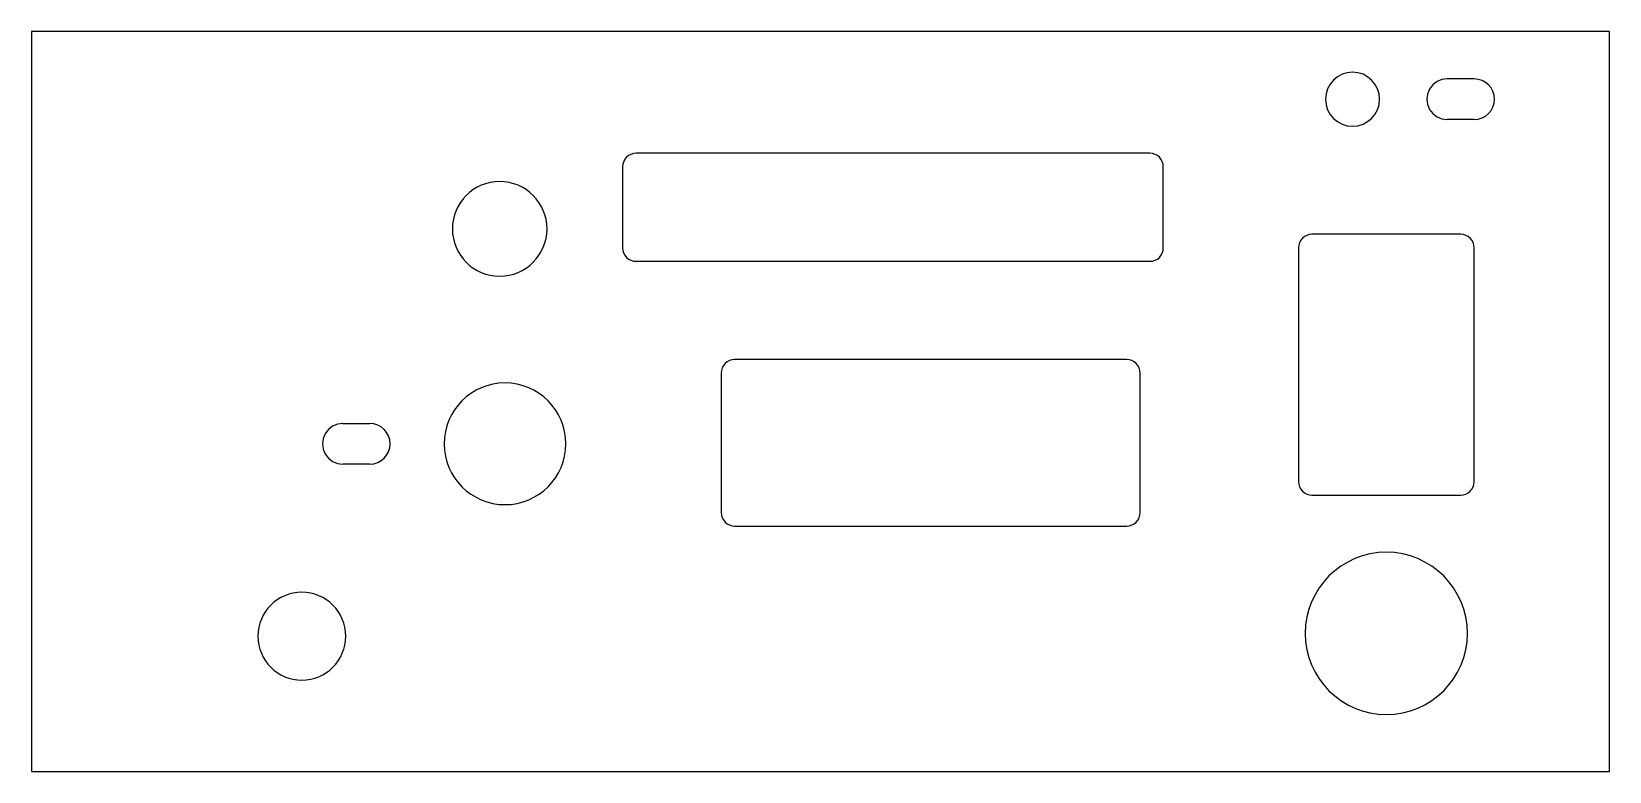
# Model space of a CAD drawing. Header units: millimetres. Extents: x -58 to 58, y -27 to 27.
import ezdxf

# ---------------------------------------------------------------- set-up
doc = ezdxf.new("R2010")
doc.units = ezdxf.units.MM
doc.layers.add('Shape2DView001', color=7, linetype='CONTINUOUS')

msp = doc.modelspace()

# ---------------------------------------------------------------- linework, layer by layer
at = {"layer": 'Shape2DView001'}
for p, q in [((58.36, 27.36), (-58.37, 27.36)), ((-58.37, 27.36), (-58.37, -27.36)), ((58.36, -27.36), (58.36, 27.36)), ((48.36, 23.86), (46.36, 23.86)), ((48.36, 20.86), (46.36, 20.86)), ((24.36, 18.36), (-13.64, 18.36)), ((-14.64, 17.36), (-14.64, 11.37)), ((25.36, 11.37), (25.36, 17.36)), ((47.36, 12.37), (36.36, 12.37)), ((35.36, 11.37), (35.36, -5.93)), ((48.36, -5.93), (48.36, 11.37)), ((-13.64, 10.37), (24.36, 10.37)), ((22.65, 3.1), (-6.35, 3.1)), ((-7.35, 2.1), (-7.35, -8.21)), ((23.65, -8.21), (23.65, 2.1)), ((-33.34, -1.64), (-35.34, -1.64)), ((-33.34, -4.63), (-35.34, -4.63)), ((36.36, -6.93), (47.36, -6.93)), ((-6.35, -9.21), (22.65, -9.21)), ((-58.37, -27.36), (58.36, -27.36))]:
    msp.add_line(p, q, dxfattribs=at)
for centre, major_axis, start_param, end_param in [((39.36, 22.36), (0, 2), 0, 6.28318), ((46.36, 22.36), (0, 1.5), 0, 3.141593), ((48.36, 22.36), (0, 1.5), 3.141593, 0), ((-13.64, 17.36), (0, 1), 0, 1.570796), ((24.36, 17.36), (0, 1), 4.712389, 0), ((-23.73, 12.77), (0, 3.5), 0, 6.28318), ((36.36, 11.37), (0, 1), 0, 1.570796), ((47.36, 11.37), (0, 1), 4.712389, 0), ((-13.64, 11.37), (0, 1), 1.570796, 3.141593), ((24.36, 11.37), (0, 1), 3.141593, 4.712389), ((-6.35, 2.1), (0, 1), 0, 1.570796), ((22.65, 2.1), (0, 1), 4.712389, 0), ((-23.34, -3.13), (0, 4.5), 0, 6.28318), ((-35.34, -3.13), (0, 1.5), 0, 3.141593), ((-33.34, -3.13), (0, 1.5), 3.141593, 0), ((36.36, -5.93), (0, 1), 1.570796, 3.141593), ((47.36, -5.93), (0, 1), 3.141593, 4.712389), ((-6.35, -8.21), (0, 1), 1.570796, 3.141593), ((22.65, -8.21), (0, 1), 3.141593, 4.712389), ((41.86, -17.15), (0, 6), 0, 6.28318), ((-38.37, -17.36), (0, 3.25), 0, 6.28318)]:
    msp.add_ellipse(centre, major_axis=major_axis, ratio=1, start_param=start_param, end_param=end_param, dxfattribs=at)

doc.saveas('drawing.dxf')
